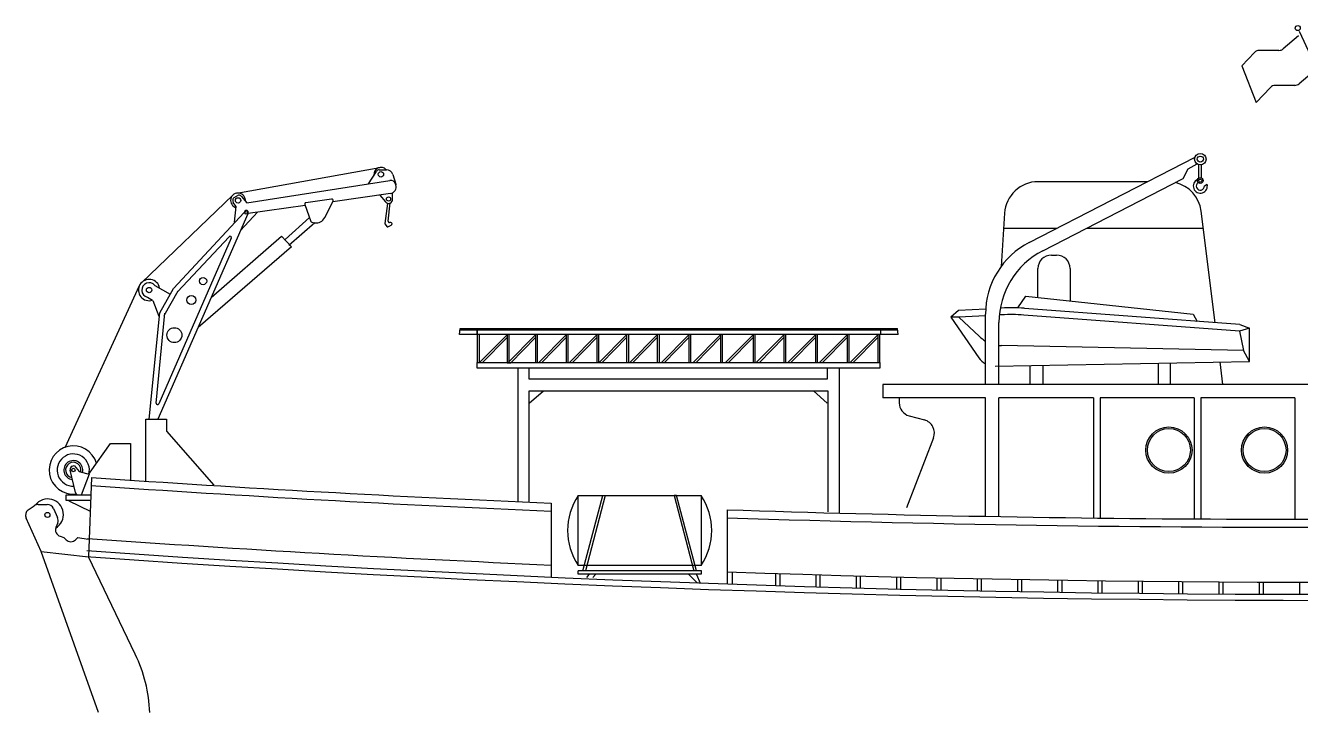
# Model space of a CAD drawing. Extents: x -47.6 to 1.5, y 0 to 16.9.
# Drawn here: x -47.58 to -28.59, y 0 to 10.23 of the extents above; entities that cross this region are included whole.
import ezdxf

# ---------------------------------------------------------------- set-up
doc = ezdxf.new("R2010")
doc.units = 0
doc.linetypes.add('CONTINUA', pattern=[0])
doc.layers.get('0').update_dxf_attribs({"linetype": 'CONTINUA'})

msp = doc.modelspace()

# ---------------------------------------------------------------- linework, layer by layer
at = {"color": 0}
for p, q in [((-28.618, 10.078), (-28.846, 9.884)), ((-27.694, 8.182), (-28.606, 10.142)), ((-29.275, 9.829), (-29.464, 9.63)), ((-28.911, 9.861), (-29.203, 9.861)), ((-29.464, 9.63), (-29.249, 9.085)), ((-28.383, 9.558), (-28.611, 9.364)), ((-29.038, 9.309), (-29.249, 9.085)), ((-28.676, 9.34), (-28.966, 9.34)), ((-32.629, 7), (-30.159, 8.269)), ((-30.264, 8.096), (-30.129, 8.171)), ((-44.434, 7.736), (-42.304, 8.118)), ((-42.469, 7.875), (-42.354, 8.059)), ((-42.311, 8.083), (-42.205, 8.083)), ((-42.11, 8.012), (-42.066, 7.869)), ((-30.339, 7.952), (-30.264, 8.096)), ((-30.104, 7.956), (-30.104, 8.163)), ((-30.065, 7.96), (-30.065, 8.163)), ((-44.284, 7.589), (-42.154, 7.924)), ((-42.066, 7.869), (-42.062, 7.857)), ((-31.521, 7.906), (-32.498, 7.906)), ((-32.429, 6.878), (-30.339, 7.952)), ((-30.867, 7.906), (-31.521, 7.906)), ((-30.022, 7.846), (-29.981, 7.867)), ((-44.49, 7.707), (-45.847, 6.406)), ((-44.44, 7.537), (-44.485, 7.597)), ((-44.47, 7.67), (-44.426, 7.697)), ((-44.361, 7.685), (-44.284, 7.589)), ((-43.02, 7.647), (-43.404, 7.593)), ((-43.123, 7.37), (-42.999, 7.618)), ((-42.144, 7.729), (-43.004, 7.608)), ((-42.301, 7.705), (-42.218, 7.604)), ((-42.112, 7.645), (-42.115, 7.731)), ((-44.27, 7.426), (-45.607, 4.371)), ((-45.374, 6.317), (-44.321, 7.448)), ((-44.466, 7.304), (-44.44, 7.537)), ((-44.122, 7.45), (-44.377, 7.18)), ((-44.31, 7.46), (-44.308, 7.458)), ((-43.414, 7.551), (-44.265, 7.432)), ((-44.265, 7.442), (-44.263, 7.441)), ((-43.42, 7.566), (-43.329, 7.315)), ((-42.188, 7.581), (-42.228, 7.282)), ((-42.179, 7.32), (-42.146, 7.591)), ((-32.997, 7.437), (-33.047, 6.645)), ((-29.862, 5.805), (-30.07, 7.467)), ((-43.714, 7.044), (-43.349, 7.371)), ((-43.271, 7.295), (-43.656, 6.956)), ((-43.313, 7.302), (-43.271, 7.295)), ((-42.225, 7.271), (-42.2, 7.239)), ((-42.182, 7.235), (-42.131, 7.26)), ((-42.14, 7.298), (-42.159, 7.297)), ((-44.515, 7.065), (-45.595, 4.598)), ((-45.315, 6.263), (-44.548, 7.087)), ((-44.815, 6.181), (-43.766, 7.096)), ((-43.766, 7.096), (-43.62, 6.935)), ((-33.011, 7.214), (-32.213, 7.214)), ((-31.775, 7.214), (-31.521, 7.214)), ((-31.521, 7.214), (-30.038, 7.214)), ((-43.62, 6.935), (-45.009, 5.736)), ((-32.3, 6.813), (-32.223, 6.813)), ((-32.5, 6.181), (-32.5, 6.613)), ((-32.023, 6.613), (-32.023, 6.13)), ((-46.989, 3.949), (-45.882, 6.358)), ((-45.653, 6.362), (-45.423, 6.231)), ((-45.581, 5.954), (-45.374, 6.317)), ((-45.512, 5.914), (-45.304, 6.278)), ((-45.765, 6.185), (-45.688, 6.141)), ((-45.589, 5.896), (-45.676, 6.133)), ((-32.799, 6.025), (-32.68, 6.201)), ((-32.68, 6.201), (-30.187, 5.932)), ((-45.737, 4.371), (-45.581, 5.954)), ((-45.633, 4.608), (-45.502, 5.946)), ((-33.686, 5.987), (-33.8, 5.887)), ((-33.8, 5.887), (-33.38, 5.282)), ((-33.68, 5.887), (-33.8, 5.887)), ((-33.278, 6.009), (-33.686, 5.987)), ((-33.281, 5.909), (-33.68, 5.887)), ((-33.372, 5.599), (-33.68, 5.887)), ((-33.281, 4.885), (-33.281, 5.933)), ((-33.037, 5.923), (-33.076, 5.921)), ((-33.043, 6.023), (-33.062, 6.021)), ((-29.501, 5.678), (-32.711, 5.919)), ((-29.493, 5.778), (-32.703, 6.019)), ((-30.187, 5.932), (-30.127, 5.825)), ((-41.114, 5.628), (-41.108, 5.717)), ((-41.108, 5.717), (-34.591, 5.717)), ((-34.583, 5.628), (-34.591, 5.717)), ((-33.081, 4.885), (-33.081, 5.81)), ((-29.351, 5.723), (-29.501, 5.678)), ((-29.493, 5.778), (-29.351, 5.723)), ((-29.351, 5.23), (-29.351, 5.723)), ((-34.583, 5.628), (-41.114, 5.628)), ((-41.11, 5.697), (-34.59, 5.697)), ((-40.854, 5.697), (-40.854, 5.212)), ((-40.854, 5.628), (-40.854, 5.697)), ((-40.822, 5.21), (-40.408, 5.627)), ((-40.822, 5.627), (-40.822, 5.21)), ((-40.408, 5.587), (-40.777, 5.21)), ((-40.408, 5.627), (-40.408, 5.21)), ((-40.398, 5.21), (-39.984, 5.627)), ((-40.378, 5.213), (-40.378, 5.627)), ((-39.984, 5.587), (-40.353, 5.21)), ((-39.984, 5.627), (-39.984, 5.21)), ((-39.954, 5.213), (-39.954, 5.627)), ((-39.941, 5.21), (-39.527, 5.627)), ((-39.527, 5.587), (-39.896, 5.21)), ((-39.527, 5.627), (-39.527, 5.21)), ((-39.497, 5.213), (-39.497, 5.627)), ((-39.484, 5.21), (-39.07, 5.627)), ((-39.07, 5.587), (-39.439, 5.21)), ((-39.07, 5.627), (-39.07, 5.21)), ((-39.041, 5.21), (-38.627, 5.627)), ((-39.04, 5.213), (-39.04, 5.627)), ((-38.627, 5.587), (-38.996, 5.21)), ((-38.627, 5.627), (-38.627, 5.21)), ((-38.596, 5.213), (-38.596, 5.627)), ((-38.584, 5.21), (-38.17, 5.627)), ((-38.17, 5.587), (-38.539, 5.21)), ((-38.17, 5.627), (-38.17, 5.21)), ((-38.139, 5.213), (-38.139, 5.627)), ((-38.113, 5.21), (-37.699, 5.627)), ((-37.699, 5.587), (-38.068, 5.21)), ((-37.699, 5.627), (-37.699, 5.21)), ((-37.669, 5.213), (-37.669, 5.627)), ((-37.642, 5.21), (-37.228, 5.627)), ((-37.228, 5.587), (-37.597, 5.21)), ((-37.228, 5.627), (-37.228, 5.21)), ((-37.198, 5.213), (-37.198, 5.627)), ((-37.157, 5.21), (-36.743, 5.627)), ((-36.743, 5.587), (-37.112, 5.21)), ((-36.743, 5.627), (-36.743, 5.21)), ((-36.713, 5.213), (-36.713, 5.627)), ((-36.7, 5.21), (-36.286, 5.627)), ((-36.286, 5.587), (-36.655, 5.21)), ((-36.286, 5.627), (-36.286, 5.21)), ((-36.256, 5.213), (-36.256, 5.627)), ((-36.229, 5.21), (-35.815, 5.627)), ((-35.815, 5.587), (-36.184, 5.21)), ((-35.815, 5.627), (-35.815, 5.21)), ((-35.785, 5.213), (-35.785, 5.627)), ((-35.758, 5.21), (-35.344, 5.627)), ((-35.344, 5.587), (-35.713, 5.21)), ((-35.344, 5.627), (-35.344, 5.21)), ((-35.314, 5.213), (-35.314, 5.627)), ((-35.301, 5.21), (-34.887, 5.627)), ((-34.887, 5.587), (-35.256, 5.21)), ((-34.887, 5.627), (-34.887, 5.21)), ((-34.857, 5.213), (-34.857, 5.627)), ((-34.843, 5.697), (-34.843, 5.628)), ((-29.501, 5.678), (-29.441, 5.394)), ((-29.441, 5.394), (-33.041, 5.465)), ((-29.351, 5.23), (-29.441, 5.394)), ((-40.854, 5.129), (-40.854, 5.212)), ((-40.854, 5.212), (-34.857, 5.212)), ((-34.857, 5.129), (-40.854, 5.129)), ((-40.408, 5.21), (-40.353, 5.21)), ((-34.857, 5.212), (-34.857, 5.129)), ((-33.137, 5.158), (-29.351, 5.23)), ((-32.62, 5.167), (-32.62, 4.885)), ((-32.426, 5.171), (-32.426, 4.885)), ((-30.71, 5.204), (-30.71, 4.885)), ((-30.531, 5.207), (-30.531, 4.885)), ((-29.747, 4.885), (-29.789, 5.221)), ((-40.248, 5.122), (-40.248, 4.976)), ((-40.248, 4.976), (-40.248, 3.136)), ((-40.076, 4.963), (-40.076, 5.122)), ((-35.642, 4.963), (-40.076, 4.963)), ((-35.642, 5.122), (-35.642, 4.963)), ((-35.457, 2.977), (-35.457, 5.122)), ((-40.076, 4.606), (-39.864, 4.791)), ((-40.076, 4.791), (-35.629, 4.791)), ((-40.076, 3.136), (-40.076, 4.791)), ((-35.642, 4.606), (-35.841, 4.791)), ((-35.629, 4.791), (-35.629, 2.99)), ((-33.081, 4.885), (-34.81, 4.885)), ((-34.81, 4.885), (-34.81, 4.685)), ((-31.521, 4.885), (-33.081, 4.885)), ((-15.399, 4.885), (-31.521, 4.885)), ((-33.281, 4.685), (-34.81, 4.685)), ((-34.567, 4.685), (-34.567, 4.612)), ((-33.281, 2.922), (-33.281, 4.685)), ((-31.675, 4.685), (-33.081, 4.685)), ((-33.081, 2.919), (-33.081, 4.685)), ((-31.675, 4.685), (-31.675, 2.898)), ((-31.575, 4.685), (-31.575, 2.897)), ((-31.521, 4.685), (-31.575, 4.685)), ((-30.175, 4.685), (-31.521, 4.685)), ((-30.175, 4.685), (-30.175, 2.884)), ((-28.675, 4.685), (-30.075, 4.685)), ((-30.075, 4.685), (-30.075, 2.883)), ((-28.675, 4.685), (-28.675, 2.879)), ((-45.789, 4.371), (-45.478, 4.371)), ((-45.789, 3.436), (-45.789, 4.371)), ((-45.478, 4.371), (-45.478, 4.189)), ((-34.419, 4.419), (-34.191, 4.357)), ((-45.478, 4.189), (-44.777, 3.384)), ((-46.617, 3.578), (-46.315, 4.007)), ((-46.315, 4.007), (-46.018, 4.007)), ((-46.018, 4.007), (-46.018, 3.465)), ((-34.057, 4.092), (-34.459, 3.048)), ((-46.836, 3.279), (-46.915, 3.61)), ((-46.884, 3.668), (-46.857, 3.679)), ((-46.857, 3.679), (-46.779, 3.59)), ((-46.779, 3.59), (-46.672, 3.559)), ((-46.633, 3.548), (-46.748, 3.235)), ((-46.597, 3.5), (-46.639, 2.32)), ((-46.972, 3.24), (-46.758, 3.24)), ((-46.972, 3.157), (-46.972, 3.24)), ((-46.788, 3.24), (-46.612, 3.24)), ((-39.347, 2.19), (-39.347, 3.232)), ((-39.347, 3.232), (-37.517, 3.232)), ((-39.279, 2.109), (-38.98, 3.232)), ((-38.946, 3.232), (-39.238, 2.109)), ((-38.98, 3.232), (-38.946, 3.232)), ((-37.885, 3.232), (-37.919, 3.232)), ((-37.919, 3.232), (-37.626, 2.109)), ((-37.585, 2.109), (-37.885, 3.232)), ((-37.517, 3.232), (-37.517, 2.19)), ((-47.538, 3.017), (-47.449, 3.08)), ((-47.391, 3.099), (-47.255, 3.099)), ((-47.163, 3.039), (-47.102, 2.903)), ((-46.612, 3.157), (-46.972, 3.157)), ((-46.936, 3.152), (-46.618, 3)), ((-39.749, 3.119), (-39.749, 2.017)), ((-47.345, 2.398), (-47.571, 2.894)), ((-37.129, 3.02), (-37.129, 1.915)), ((-47.1, 2.827), (-47.127, 2.755)), ((-47.065, 2.625), (-47.008, 2.606)), ((-47.008, 2.606), (-46.975, 2.573)), ((-46.834, 2.573), (-46.8, 2.606)), ((-46.8, 2.606), (-46.645, 2.58)), ((-46.494, 0), (-47.345, 2.398)), ((-47.345, 2.398), (-46.639, 2.32)), ((-45.944, 0.867), (-46.639, 2.32)), ((-37.517, 2.19), (-39.347, 2.19)), ((-39.347, 2.115), (-37.517, 2.115)), ((-39.347, 2.061), (-39.347, 2.109)), ((-37.517, 2.115), (-37.517, 2.061)), ((-37.052, 1.918), (-37.052, 2.089)), ((-37.517, 2.061), (-39.347, 2.061)), ((-39.218, 2.013), (-39.184, 2.054)), ((-39.089, 2.054), (-39.13, 2.013)), ((-37.572, 1.925), (-37.701, 2.054)), ((-37.585, 2.054), (-37.531, 1.925)), ((-36.407, 2.071), (-36.407, 1.891)), ((-36.342, 1.889), (-36.342, 2.069)), ((-35.807, 2.053), (-35.807, 1.873)), ((-35.742, 1.871), (-35.742, 2.051)), ((-35.207, 2.036), (-35.207, 1.856)), ((-35.142, 1.854), (-35.142, 2.034)), ((-34.607, 2.02), (-34.607, 1.84)), ((-34.542, 1.839), (-34.542, 2.019)), ((-34.007, 2.006), (-34.007, 1.826)), ((-33.942, 1.825), (-33.942, 2.005)), ((-33.407, 1.994), (-33.407, 1.814)), ((-33.342, 1.812), (-33.342, 1.992)), ((-32.807, 1.982), (-32.807, 1.802)), ((-32.742, 1.801), (-32.742, 1.981)), ((-32.207, 1.972), (-32.207, 1.792)), ((-32.142, 1.791), (-32.142, 1.971)), ((-31.607, 1.964), (-31.607, 1.784)), ((-31.542, 1.783), (-31.542, 1.963)), ((-31.007, 1.956), (-31.007, 1.776)), ((-30.942, 1.776), (-30.942, 1.956)), ((-30.407, 1.95), (-30.407, 1.77)), ((-30.342, 1.77), (-30.342, 1.95)), ((-29.807, 1.946), (-29.807, 1.766)), ((-29.742, 1.765), (-29.742, 1.945)), ((-29.207, 1.943), (-29.207, 1.763)), ((-29.142, 1.762), (-29.142, 1.942)), ((-28.607, 1.941), (-28.607, 1.761))]:
    msp.add_line(p, q, dxfattribs=at)
for centre, radius in [((-28.631, 10.194), 0.0384), ((-30.082, 8.242), 0.0852), ((-30.082, 8.242), 0.0448), ((-42.286, 8.016), 0.0404), ((-30.083, 7.922), 0.0429), ((-30.083, 7.922), 0.0234), ((-44.414, 7.627), 0.0401), ((-42.172, 7.648), 0.031), ((-44.292, 7.443), 0.0194), ((-44.935, 6.426), 0.0545), ((-45.738, 6.292), 0.0401), ((-45.109, 6.143), 0.0673), ((-45.362, 5.62), 0.111), ((-30.55, 3.909), 0.344), ((-30.55, 3.909), 0.32), ((-29.126, 3.909), 0.344), ((-29.126, 3.909), 0.32), ((-46.868, 3.611), 0.0261), ((-47.254, 2.943), 0.0376)]:
    msp.add_circle(centre, radius, dxfattribs=at)
for centre, radius, start, end in [((-28.911, 9.961), 0.1, 270, 310.3844), ((-29.203, 9.761), 0.1, 90, 136.6567), ((-28.966, 9.24), 0.1, 90, 136.6567), ((-28.676, 9.44), 0.1, 270, 310.3844), ((-42.286, 8.016), 0.104, 40.0481, 187.2592), ((-42.311, 8.033), 0.05, 90, 148.0116), ((-42.205, 7.983), 0.1, 17.0921, 90), ((-42.142, 7.845), 0.08, 17.0921, 98.9364), ((-42.158, 7.828), 0.1, 277.9748, 17.0921), ((-32.498, 7.406), 0.5, 90, 176.426), ((-30.566, 7.406), 0.5, 7.1203, 77.0896), ((-30.082, 7.841), 0.105, 113.296, 14.4229), ((-30.082, 7.841), 0.0608, 122.1861, 4.7605), ((-44.414, 7.627), 0.11, 353.5582, 255.466), ((-44.445, 7.627), 0.05, 120.9804, 216.8518), ((-44.4, 7.654), 0.05, 38.6414, 120.9804), ((-43.017, 7.627), 0.02, 333.4501, 97.9654), ((-42.172, 7.643), 0.06, 219.5343, 2.2437), ((-44.291, 7.448), 0.0303, 314.5768, 179.8869), ((-43.401, 7.573), 0.02, 97.9654, 199.971), ((-43.31, 7.322), 0.02, 199.971, 260.5315), ((-43.248, 7.433), 0.14, 260.5315, 333.4501), ((-42.213, 7.28), 0.015, 172.285, 217.85), ((-42.188, 7.248), 0.015, 217.85, 296.5857), ((-42.16, 7.317), 0.02, 173.005, 272.2046), ((-42.14, 7.278), 0.02, 296.5857, 92.2046), ((-44.533, 7.073), 0.02, 336.3579, 137.0402), ((-32.081, 5.933), 1.2, 117.2047, 180), ((-31.881, 5.81), 1.2, 117.2047, 180), ((-32.3, 6.613), 0.2, 90, 180), ((-32.223, 6.613), 0.2, 0, 90), ((-45.738, 6.292), 0.159, 10.7133, 288.2495), ((-45.738, 6.292), 0.11, 39.5231, 255.466), ((-32.899, 3.427), 2.6, 85.6951, 93.1821), ((-32.899, 3.427), 2.5, 85.6951, 93.1821), ((-33.031, 5.965), 0.5, 226.9542, 240.0241), ((-33.031, 5.965), 0.5, 264.2818, 268.8715), ((-33.142, 5.448), 0.29, 214.7364, 241.4102), ((-45.613, 4.606), 0.02, 174.3861, 336.3579), ((-34.367, 4.612), 0.2, 180, 254.7345), ((-34.243, 4.164), 0.2, 338.9214, 74.7345), ((-46.868, 3.611), 0.36, 16.422, 275.9755), ((-46.868, 3.611), 0.24, 345.0678, 272.2504), ((-46.868, 3.611), 0.141, 345.791, 264.2048), ((-46.868, 3.611), 0.115, 346.1891, 259.6159), ((-46.866, 3.621), 0.05, 111.0556, 193.3481), ((-46.658, 3.607), 0.05, 254.0403, 324.859), ((-28.482, 267.24), 264.362, 266.07089, 267.55737), ((-46.788, 3.29), 0.05, 193.3481, 270), ((-28.479, 267.241), 264.482, 266.07052, 267.55795), ((-38.561, 2.711), 0.944, 146.4946, 213.5054), ((-38.304, 2.711), 0.944, 326.4946, 33.5054), ((-28.088, 266.783), 264.843, 268.04358, 275.8495), ((-47.391, 2.999), 0.1, 90, 125.5556), ((-47.248, 2.948), 0.233, 300.5203, 142.9058), ((-47.255, 2.999), 0.1, 23.9485, 90), ((-28.088, 266.783), 265.113, 265.9799, 275.8495), ((-28.088, 266.783), 265.023, 265.9799, 275.8495), ((-47.48, 2.936), 0.1, 125.5556, 204.4297), ((-47.194, 2.862), 0.1, 339.4564, 23.9485), ((-28.482, 267.24), 264.362, 268.12548, 271.4538), ((-28.479, 267.241), 264.482, 268.12579, 272.38731), ((-47.034, 2.72), 0.1, 159.4564, 251.5537), ((-46.904, 2.643), 0.1, 224.9811, 315.0189), ((-28.088, 266.783), 264.843, 265.9799, 267.47648), ((-47.913, -0.081), 2.185, 2.1273, 25.7021)]:
    msp.add_arc(centre, radius, start, end, dxfattribs=at)

doc.saveas('drawing.dxf')
